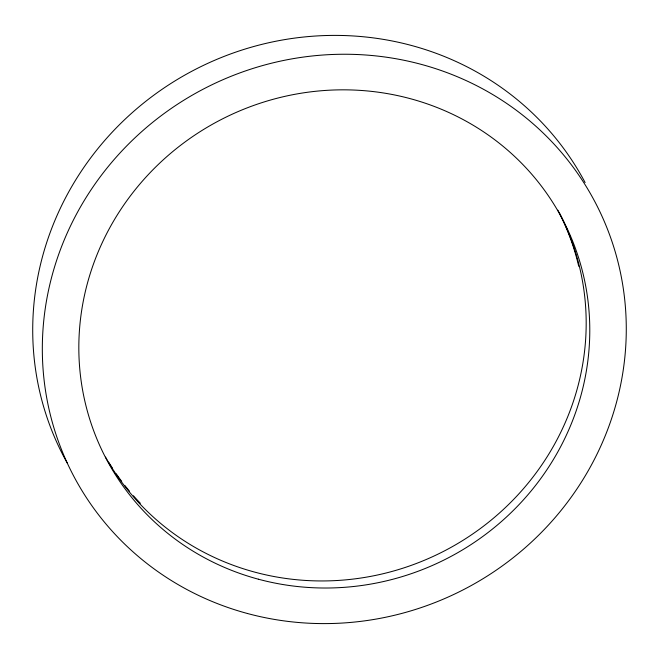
<?xml version="1.0" encoding="UTF-8"?>
<svg xmlns="http://www.w3.org/2000/svg" width="659" height="659" viewBox="0 0 659 659"><rect width="100%" height="100%" fill="white"/><g stroke="black" fill="none" stroke-linecap="round" stroke-linejoin="round"><path stroke-width="0.99" d="M559.466 213.244A257.685 246.82 -27 0 1 578.717 266.244M140.367 503.287A257.685 246.82 -27 0 1 133.423 495.757M129.403 491.079A257.685 246.82 -27 0 1 124.848 485.477M121.701 481.383A257.685 246.82 -27 0 1 116.256 473.854M112.244 467.865A257.685 246.82 -27 0 1 108.957 462.659M557.844 210.18A257.685 246.82 -27 0 1 449.512 548.206A257.685 246.82 -27 0 1 105.514 457.091M67.193 462.947A294.499 282.077 -27 0 1 189.841 72.317A294.499 282.077 -27 0 1 585.11 182.551M247.545 613.529A294.499 282.077 -27 0 0 619.122 266.631A294.499 282.077 -27 0 0 136.24 136.611A294.499 282.077 -27 0 0 247.545 613.529M258.386 579.203A257.685 246.82 -27 0 0 583.52 275.668A257.685 246.82 -27 0 0 161.002 161.9A257.685 246.82 -27 0 0 258.386 579.203"/></g></svg>
